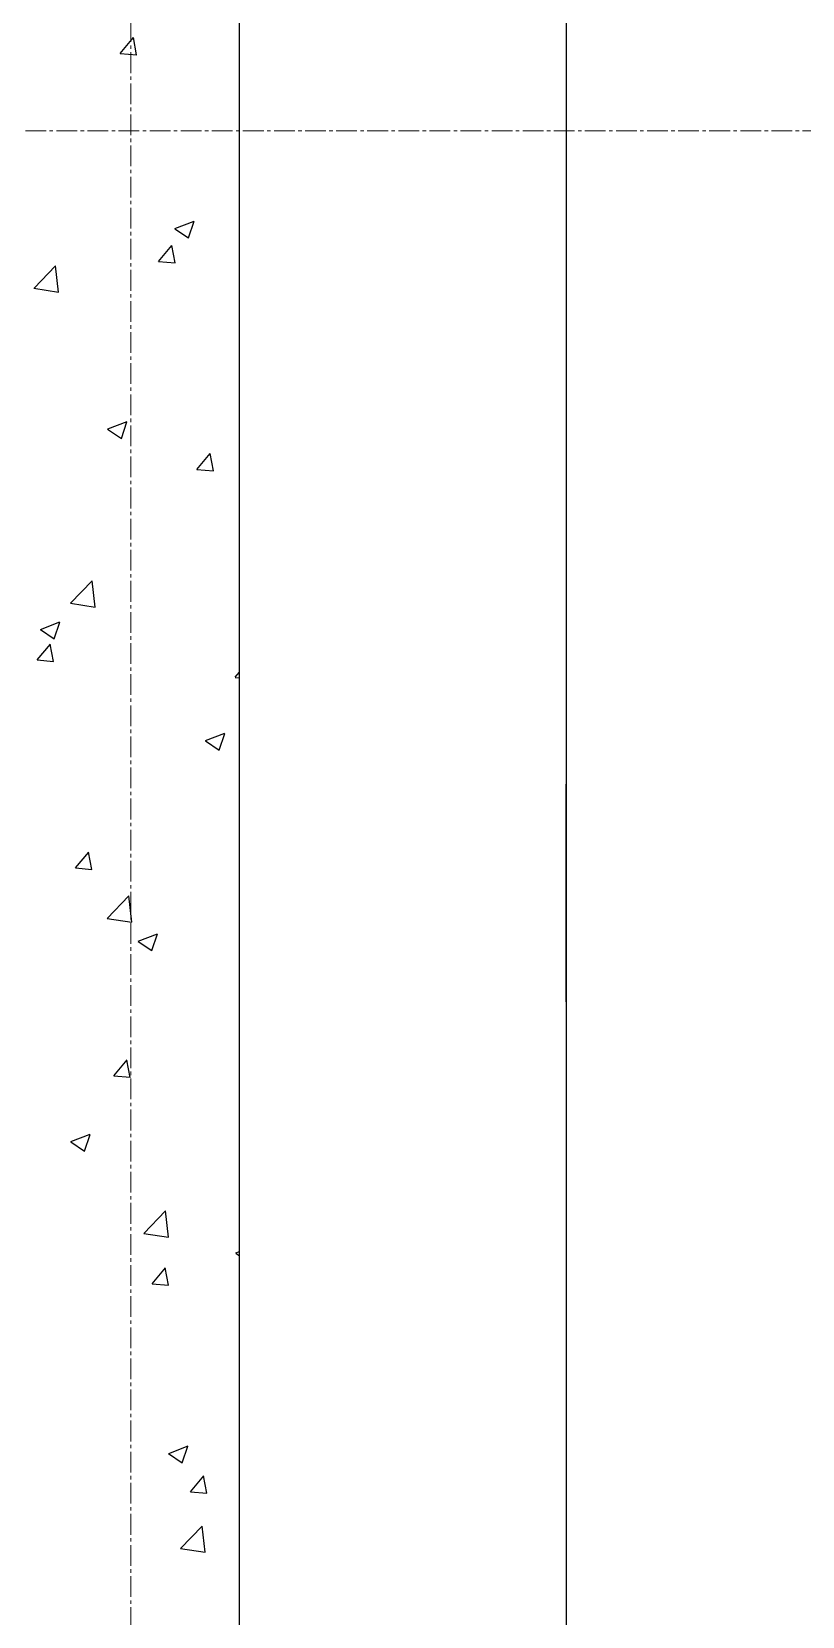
# Model space of a CAD drawing. Header units: millimetres. Extents: x -231292 to 573618, y -153144 to 564035.
# Drawn here: x 8812 to 9520, y 250602 to 252058 of the extents above; entities that cross this region are included whole.
import ezdxf

# ---------------------------------------------------------------- set-up
doc = ezdxf.new("R2010")
doc.units = ezdxf.units.MM
doc.linetypes.add('CENTER2', pattern=[28.575, 19.05, -3.175, 3.175, -3.175])
doc.layers.get('0').update_dxf_attribs({"color": 250})
for name, color, linetype, lineweight in [('АР_Стены ПЕНОблок', 250, 'Continuous', 20), ('АР_Штриховка', 250, 'Continuous', 0), ('РД_Оси_100', 250, 'Continuous', 0)]:
    doc.layers.add(name, color=color, linetype=linetype, lineweight=lineweight)
doc.layers.add('КР_Балки-0.5', color=60, linetype='Continuous', lineweight=50, plot=False)

# ---------------------------------------------------------------- blocks, each defined once
blk = doc.blocks.new('оси_рен')
at = {"layer": 'РД_Оси_100', "color": 251, "linetype": 'CENTER2', "true_color": 0x636466}
for p, q in [((1195652.916, 135558.25), (1195652.916, 223268.25)), ((1189697.958, 201313.25), (1241712.916, 201313.25))]:
    blk.add_line(p, q, dxfattribs=at)

msp = doc.modelspace()

# ---------------------------------------------------------------- linework, layer by layer
at = {"layer": 'АР_Стены ПЕНОблок', "color": 18, "linetype": 'Continuous', "lineweight": 25, "true_color": 0x000000}
msp.add_line((9003.243, 187666.253), (9003.243, 263866.253), dxfattribs=at)
at = {"layer": 'АР_Штриховка', "color": 18, "linetype": 'Continuous', "lineweight": 25, "true_color": 0x000000}
for p, q in [((8893.499, 252037.449), (8905.744, 252052.043)), ((8908.581, 252036.092), (8905.644, 252052.014)), ((8893.498, 252037.439), (8908.68, 252036.111)), ((8943.789, 251876.725), (8961.574, 251883.552)), ((8943.69, 251876.507), (8956.325, 251867.985)), ((8956.336, 251867.982), (8961.486, 251883.331)), ((8928.742, 251846.393), (8940.988, 251860.986)), ((8943.824, 251845.035), (8940.887, 251860.957)), ((8814.222, 251821.743), (8834.006, 251842.362)), ((8836.805, 251818.239), (8833.999, 251842.361)), ((8928.742, 251846.382), (8943.924, 251845.054)), ((8814.217, 251821.754), (8836.807, 251818.251)), ((8881.987, 251692.537), (8899.772, 251699.364)), ((8894.534, 251683.794), (8899.684, 251699.143)), ((8881.888, 251692.319), (8894.523, 251683.797)), ((8963.986, 251655.336), (8976.231, 251669.929)), ((8979.067, 251653.978), (8976.13, 251669.9)), ((8963.985, 251655.325), (8979.167, 251653.997)), ((8847.897, 251532.275), (8867.681, 251552.893)), ((8870.48, 251528.77), (8867.674, 251552.893)), ((8847.892, 251532.286), (8870.482, 251528.782)), ((8820.086, 251508.131), (8832.721, 251499.609)), ((8820.185, 251508.349), (8837.97, 251515.176)), ((8832.732, 251499.606), (8837.882, 251514.955)), ((8817.045, 251480.218), (8829.29, 251494.811)), ((8832.125, 251478.861), (8829.188, 251494.782)), ((8817.044, 251480.208), (8832.226, 251478.879)), ((8999.228, 251464.269), (9003.243, 251463.917)), ((8999.229, 251464.279), (9003.243, 251469.062)), ((8971.701, 251405.866), (8984.335, 251397.344)), ((8971.799, 251406.084), (8989.584, 251412.911)), ((8984.346, 251397.341), (8989.496, 251412.69)), ((8852.288, 251289.161), (8864.533, 251303.754)), ((8867.368, 251287.804), (8864.431, 251303.725)), ((8852.287, 251289.151), (8867.469, 251287.823)), ((8881.572, 251242.806), (8901.356, 251263.425)), ((8904.155, 251239.302), (8901.349, 251263.424)), ((8881.567, 251242.818), (8904.157, 251239.314)), ((8909.997, 251221.896), (8927.782, 251228.722)), ((8922.544, 251213.153), (8927.694, 251228.502)), ((8909.899, 251221.678), (8922.533, 251213.156)), ((8887.531, 251098.104), (8899.777, 251112.697)), ((8902.611, 251096.747), (8899.674, 251112.668)), ((8887.531, 251098.094), (8902.713, 251096.766)), ((8848.195, 251037.707), (8865.98, 251044.534)), ((8860.742, 251028.965), (8865.892, 251044.314)), ((8848.097, 251037.49), (8860.731, 251028.968)), ((8915.247, 250953.338), (8935.031, 250973.957)), ((8937.829, 250949.833), (8935.023, 250973.956)), ((8915.242, 250953.35), (8937.831, 250949.846)), ((8999.711, 250935.225), (9003.243, 250932.842)), ((8999.81, 250935.442), (9003.243, 250936.76)), ((8922.775, 250907.047), (8935.02, 250921.641)), ((8937.854, 250905.69), (8934.917, 250921.611)), ((8922.774, 250907.037), (8937.956, 250905.709)), ((8937.909, 250751.037), (8950.543, 250742.514)), ((8938.008, 250751.254), (8955.792, 250758.081)), ((8950.554, 250742.511), (8955.704, 250757.86)), ((8958.018, 250715.991), (8970.263, 250730.584)), ((8973.097, 250714.633), (8970.16, 250730.554)), ((8958.017, 250715.98), (8973.199, 250714.652)), ((8948.922, 250663.869), (8968.706, 250684.488)), ((8971.504, 250660.365), (8968.698, 250684.487)), ((8948.916, 250663.881), (8971.506, 250660.378))]:
    msp.add_line(p, q, dxfattribs=at)
at = {"layer": 'КР_Балки-0.5', "color": 18, "lineweight": 25, "ltscale": 200, "true_color": 0x000000}
for p, q in [((9303.244, 263866.253), (9303.244, 237366.253)), ((9303.244, 251166.253), (9303.244, 251366.253))]:
    msp.add_line(p, q, dxfattribs=at)

# ---------------------------------------------------------------- block references
at = {"rotation": 359.999868838025}
msp.add_blockref('оси_рен', (-1186750.035, 50655.808), dxfattribs=at)

doc.saveas('drawing.dxf')
